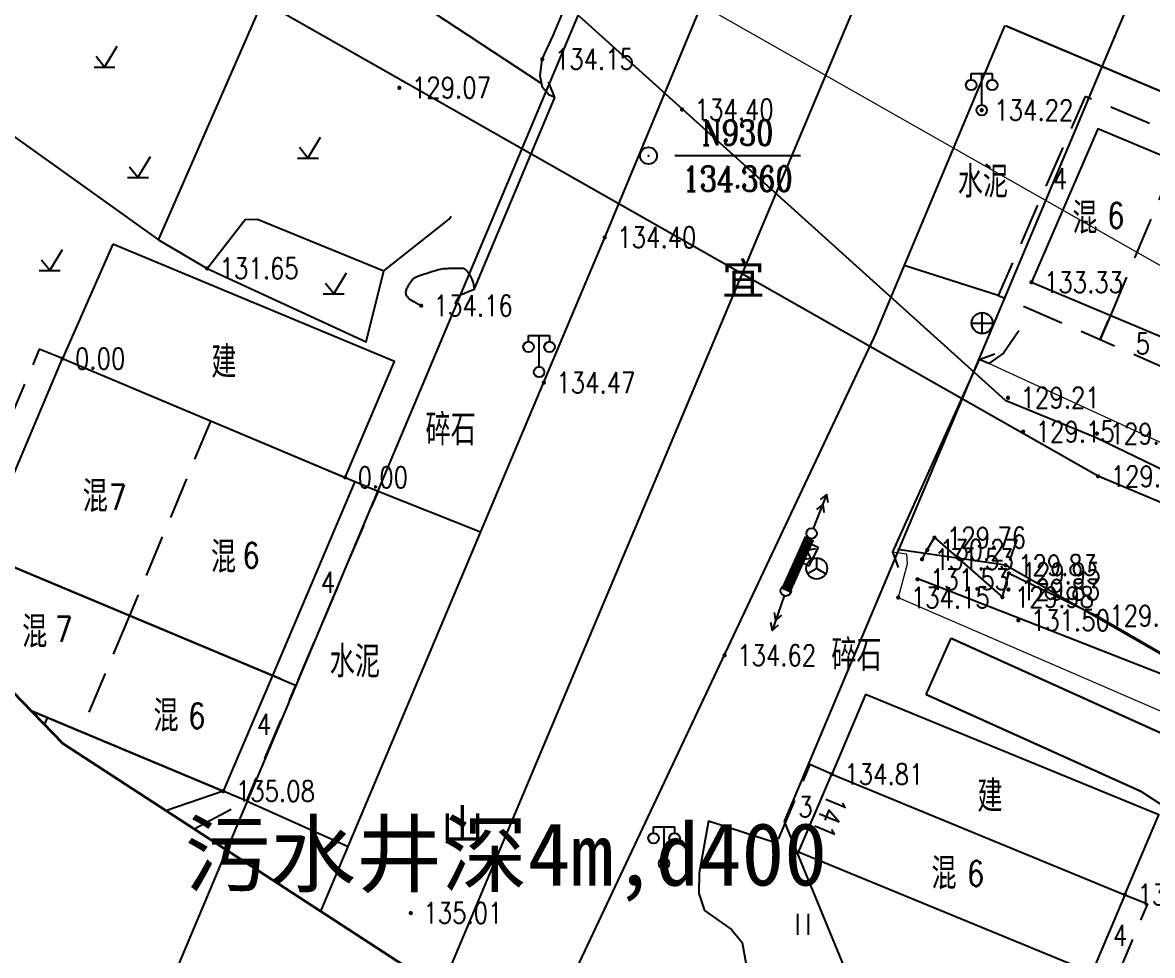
# Model space of a CAD drawing. Extents: x 529262 to 576451, y 2694391 to 2717535.
# Drawn here: x 566176.5 to 566230.4, y 2711334.3 to 2711378.8 of the extents above; entities that cross this region are included whole.
import ezdxf
from ezdxf.enums import TextEntityAlignment as Align
from ezdxf.xclip import XClip

# ---------------------------------------------------------------- set-up
doc = ezdxf.new("R2010")
doc.units = 0
doc.header["$XCLIPFRAME"] = 0
doc.linetypes.add('ACAD_ISO12W100', pattern=[22, 12, -3, 0.5, -3, 0.5, -3])
doc.linetypes.add('X5', pattern=[3, 2, -1])
for name, color, linetype in [('a红线图', 1, 'Continuous'), ('DLDW', 8, 'Continuous'), ('DLSS', 4, 'Continuous'), ('DMTZ', 8, 'Continuous'), ('GCD', 8, 'Continuous'), ('GXYZ', 8, 'Continuous'), ('JMD', 8, 'Continuous'), ('KZD', 8, 'Continuous'), ('PP-COM', 7, 'Continuous'), ('RD-中线', 40, 'Continuous'), ('RD-红线', 7, 'Continuous'), ('ZBTZ', 8, 'Continuous'), ('ZJ', 7, 'Continuous'), ('污水管径标注_W10-', 202, 'Continuous')]:
    doc.layers.add(name, color=color, linetype=linetype)
doc.layers.add('SXSS', color=5, linetype='Continuous', lineweight=0)
doc.layers.add('控制界线1', color=30, linetype='ACAD_ISO12W100', lineweight=35)
doc.layers.add('现状管道深度（物探资料）', color=2, linetype='Continuous', plot=False)
doc.styles.add('HZ', font='rs.shx', dxfattribs={"width": 0.8, "bigfont": 'hztxt.shx'})
doc.styles.add('romanc', font='romanc.shx', dxfattribs={"width": 0.8})
doc.styles.get("Standard").update_dxf_attribs({"font": '', "height": 2.5, "bigfont": 'smfs.shx'})
doc.styles.add('等线体', font='simhei.ttf')
doc.styles.get('Standard').set_extended_font_data('FangSong_GB2312')
doc.linetypes.add('10421', pattern='A,2,[150,AAA.SHX,S=0.5,R=0,X=0,Y=0.5],1e-11', length=2)
doc.linetypes.add('10422', pattern='A,0.75,[150,AAA.SHX,S=0.5,R=0,X=0,Y=0.5],1.5,[177,AAA.SHX,S=1,R=0,X=0,Y=0.4],0.75', length=3)
doc.linetypes.add('1161', pattern='A,0,[149,AAA.SHX,S=0.15,R=0,X=0,Y=0],-1.6', length=1.6)
doc.linetypes.add('732', pattern='A,9,-0.5,[162,AAA.SHX,S=1,R=0,X=0,Y=0],-0.5', length=10)

# ---------------------------------------------------------------- blocks, each defined once
blk = doc.blocks.new('A$C19FD0107')
at = {"layer": 'RD-中线', "color": 8, "linetype": 'Continuous', "flags": 128}
blk.add_lwpolyline([(-4726.19, 17121.075), (-4914.584, 16673.494)], dxfattribs=at)
at = {"layer": 'RD-红线', "color": 8, "linetype": 'Continuous', "flags": 128}
for points in [[(-4748.826, 17098.23), (-4750.754, 17093.65), (-4917.767, 16696.863)], [(-4726.832, 17088.618), (-4728.784, 17083.981), (-4785.157, 16950.052)]]:
    blk.add_lwpolyline(points, dxfattribs=at)
at = {"layer": 'RD-红线', "color": 8}
blk.add_lwpolyline([(-4785.157, 16950.052), (-4775.453, 16926.438, 0.415918)], format="xyb", dxfattribs=at)
blk = doc.blocks.new('GC200')
at = {"linetype": 'Continuous', "const_width": 0.2, "flags": 128}
blk.add_lwpolyline([(-0.1, 0, 1), (0.1, 0, 1)], format="xyb", close=True, dxfattribs=at)
blk = doc.blocks.new('gc097')
at = {"color": 8}
for p, q in [((-1, 2.9), (-1, 3.5)), ((-1, 3.5), (1, 3.5)), ((0, 0.5), (0, 3.5)), ((1, 3.5), (1, 2.9))]:
    blk.add_line(p, q, dxfattribs=at)
for centre in [(-1, 2.4), (1, 2.4), (0, 0)]:
    blk.add_circle(centre, 0.5, dxfattribs=at)
blk = doc.blocks.new('gc123')
at = {"color": 8}
for p, q in [((0, 0), (1.2, 2)), ((-1, 0), (1, 0)), ((0, 0), (-0.8, 1))]:
    blk.add_line(p, q, dxfattribs=at)
blk = doc.blocks.new('gc170')
at = {"color": 8, "linetype": 'Continuous'}
blk.add_circle((0, 0), 0.5, dxfattribs=at)
blk = doc.blocks.new('gc048')
for q in [(-0.87, -0.5), (0, 1), (0.87, -0.5)]:
    blk.add_line((0, 0), q)
blk.add_circle((0, 0), 1)
blk = doc.blocks.new('gc234')
at = {"linetype": 'Continuous'}
for p, q in [((-0.5, 0), (-0.5, 2)), ((-0.5, 2), (0.5, 2)), ((0.35, 1.75), (-0.35, 1.25)), ((-0.35, 1.25), (0.35, 0.75)), ((0.5, 2), (0.5, 0)), ((0.5, 0), (-0.5, 0)), ((0.35, 0.75), (-0.35, 0.25))]:
    blk.add_line(p, q, dxfattribs=at)
blk = doc.blocks.new('gc043')
for p, q in [((-1, 0), (1, 0)), ((0, -1), (0, 1))]:
    blk.add_line(p, q)
blk.add_circle((0, 0), 1)
blk = doc.blocks.new('gc013a')
at = {"linetype": 'Continuous'}
blk.add_line((0.5, 0), (4, 0), dxfattribs=at)
at = {"linetype": 'Continuous', "flags": 128}
for points in [[(2.31, -0.4), (3, 0), (2.31, 0.4)], [(3.31, -0.4), (4, 0), (3.31, 0.4)]]:
    blk.add_lwpolyline(points, dxfattribs=at)
blk = doc.blocks.new('gc121')
at = {"color": 8}
for p, q in [((-0.5, -1), (-0.5, 1)), ((0.5, -1), (0.5, 1))]:
    blk.add_line(p, q, dxfattribs=at)
blk = doc.blocks.new('gc117')
at = {"color": 8}
blk.add_circle((0, 0), 0.8, dxfattribs=at)
blk.add_point((0, 0), dxfattribs=at)

msp = doc.modelspace()

# ---------------------------------------------------------------- linework, layer by layer
at = {"layer": 'a红线图', "color": 8, "linetype": 'Continuous', "lineweight": 0, "flags": 128}
for points in [[(566441.676, 2711327.174), (566433.271, 2711326.085), (566420.02, 2711324.247), (566402.595, 2711321.973), (566385.592, 2711319.638), (566374.971, 2711318.432), (566350.944, 2711321.546), (566331.559, 2711326.901), (566290.284, 2711340.84), (566237.115, 2711364.456), (566231.107, 2711366.982), (566191.487, 2711389.488), (566187.32, 2711391.681), (566183.669, 2711396.907), (566179.755, 2711402.248), (566176.089, 2711407.11), (566173.217, 2711411.291), (566171.802, 2711412.566), (566162.342, 2711421.38), (566150.116, 2711432.906), (566121.749, 2711459.554)], [(566441.676, 2711327.174), (566433.271, 2711326.085), (566420.02, 2711324.247), (566402.595, 2711321.973), (566385.592, 2711319.638), (566374.971, 2711318.432), (566350.944, 2711321.546), (566331.559, 2711326.901), (566290.284, 2711340.84), (566237.115, 2711364.456), (566231.107, 2711366.982), (566191.487, 2711389.488), (566187.32, 2711391.681), (566183.669, 2711396.907), (566179.755, 2711402.248), (566176.089, 2711407.11), (566173.217, 2711411.291), (566171.802, 2711412.566), (566162.342, 2711421.38), (566150.116, 2711432.906), (566121.749, 2711459.554)], [(566610.304, 2711156.366), (566550.359, 2711188.445), (566569.799, 2711252.568), (566569.607, 2711257.235), (566534.769, 2711298.178), (566490.048, 2711309.934), (566487.632, 2711304.43), (566485.732, 2711304.359), (566471.667, 2711301.392), (566439.814, 2711293.156), (566398.395, 2711291.82), (566380.611, 2711292.541), (566369.371, 2711293.398), (566354.467, 2711296.492), (566334.898, 2711300.894), (566329.062, 2711302.94), (566307.729, 2711309.881), (566292.891, 2711316.021), (566275.762, 2711324.076), (566251.375, 2711336.425), (566235.869, 2711345.727), (566223.396, 2711352.879), (566218.243, 2711353.629)], [(566610.304, 2711156.366), (566550.359, 2711188.445), (566569.799, 2711252.568), (566569.607, 2711257.235), (566534.769, 2711298.178), (566490.048, 2711309.934), (566487.632, 2711304.43), (566485.732, 2711304.359), (566471.667, 2711301.392), (566439.814, 2711293.156), (566398.395, 2711291.82), (566380.611, 2711292.541), (566369.371, 2711293.398), (566354.467, 2711296.492), (566334.898, 2711300.894), (566329.062, 2711302.94), (566307.729, 2711309.881), (566292.891, 2711316.021), (566275.762, 2711324.076), (566251.375, 2711336.425), (566235.869, 2711345.727), (566223.396, 2711352.879), (566218.243, 2711353.629)]]:
    msp.add_lwpolyline(points, dxfattribs=at)
at = {"layer": 'DLSS', "linetype": 'Continuous'}
for p, q in [((566201.897, 2711375.183), (566201.594, 2711375.924)), ((566198.049, 2711366.018), (566201.897, 2711375.183)), ((566198.049, 2711366.018), (566197.308, 2711365.715)), ((566222.137, 2711362.68), (566222.885, 2711362.963)), ((566222.137, 2711362.68), (566217.996, 2711353.515)), ((566217.996, 2711353.515), (566218.278, 2711352.767))]:
    msp.add_line(p, q, dxfattribs=at)
at = {"layer": 'DLSS', "linetype": 'Continuous', "const_width": 0.1, "flags": 128}
msp.add_lwpolyline([(566229.515, 2711429.203), (566204.27, 2711368.508), (566190.718, 2711336.364)], dxfattribs=at)
msp.add_lwpolyline([(566229.515, 2711429.203), (566204.27, 2711368.508), (566190.718, 2711336.364)], dxfattribs=at)
at = {"layer": 'DLSS', "linetype": 'Continuous', "elevation": 133.879, "flags": 128}
msp.add_lwpolyline([(566305.789, 2711384.995, 0.1, 0.1, 0), (566302.962, 2711378.091, 0.1, 0.1, 0), (566302.962, 2711378.091, 0.1, 0.1, 0), (566302.962, 2711378.091, 0.1, 0.1, 0), (566302.962, 2711378.091, 0.1, 0.1, 0), (566302.962, 2711378.091, 0.1, 0.1, 0), (566299.632, 2711370.08, 0.1, 0.1, 0), (566293.029, 2711353.475, 0.1, 0.1, 0), (566291.343, 2711349.921, 0.1, 0.1, 0), (566223.392, 2711378.604, 0, 0, 0)], format="xyseb", dxfattribs=at)
at = {"layer": 'DLSS', "linetype": 'Continuous', "flags": 128}
msp.add_lwpolyline([(566201.767, 2711329.176, 0.1, 0.1, 0), (566201.756, 2711329.927, 0.1, 0.1, 0), (566202.344, 2711332.117, 0.1, 0.1, 0), (566202.777, 2711333.326, 0.1, 0.1, 0), (566217.15, 2711363.804, 0.1, 0.1, 0), (566223.361, 2711378.617, 0, 0, 0)], format="xyseb", dxfattribs=at)
at = {"layer": 'DLSS', "linetype": 'Continuous', "const_width": 0.1, "flags": 128}
for points, elevation in [([(566220.796, 2711349.387), (566232.788, 2711343.972), (566238.359, 2711340.105), (566244.014, 2711335.218), (566253.985, 2711328.619), (566261.588, 2711324.519), (566273.621, 2711318.593), (566289.584, 2711312.447), (566304.659, 2711305.955), (566318.507, 2711300.388), (566328.096, 2711297.323), (566350.131, 2711291.262), (566357.457, 2711290.047), (566364.998, 2711289.501)], 131.534), ([(566219.603, 2711346.706), (566229.857, 2711342.083), (566233.208, 2711339.904), (566242.262, 2711332.102), (566260.807, 2711321.009), (566274.395, 2711314.388), (566288.649, 2711309.009), (566303.588, 2711302.56), (566317.418, 2711296.972), (566327.357, 2711293.859), (566349.661, 2711287.781), (566357.339, 2711286.556), (566364.998, 2711286.081)], 134.228)]:
    msp.add_lwpolyline(points, dxfattribs=dict(at, elevation=elevation))
at = {"layer": 'DMTZ', "linetype": '10421', "elevation": 24.551, "flags": 128}
for points in [[(566201.224, 2711375.868), (566187.528, 2711384.886), (566186.338, 2711387.156), (566184.22, 2711395.184), (566149.024, 2711426.554), (566137.5, 2711439.698), (566131.366, 2711448.459), (566109.05, 2711468.046)], [(566219.409, 2711353.158), (566219.66, 2711353.603), (566220, 2711354.189), (566223.243, 2711351.349), (566223.553, 2711352.487), (566227.748, 2711350.461), (566238.16, 2711344.413), (566249.441, 2711337.077), (566257.932, 2711330.164), (566258.042, 2711330.298), (566258.117, 2711330.279), (566259.999, 2711331.142), (566265.081, 2711328.877), (566278.209, 2711322.864), (566294.844, 2711315.012), (566300.296, 2711312.67), (566311.78, 2711308.665), (566324.349, 2711304.604), (566334.183, 2711300.862), (566334.785, 2711300.895), (566342.069, 2711296.685), (566342.715, 2711297.66), (566343.752, 2711298.727), (566356.779, 2711295.878), (566370.98, 2711293.062), (566395.928, 2711290.095), (566369.156, 2711291.627), (566364.335, 2711291.282)]]:
    msp.add_lwpolyline(points, dxfattribs=at)
at = {"layer": 'DMTZ', "linetype": '10422', "flags": 128}
for points in [[(566201.897, 2711375.183), (566201.6, 2711375.309), (566201.308, 2711375.662), (566201.187, 2711376.21), (566201.291, 2711377.01), (566201.811, 2711378.136), (566206.565, 2711389.424)], [(566195.513, 2711365.25), (566195.383, 2711365.313), (566195.268, 2711365.372), (566195.166, 2711365.429), (566195.077, 2711365.483), (566195.003, 2711365.533), (566194.941, 2711365.581), (566194.894, 2711365.626), (566194.86, 2711365.667), (566194.835, 2711365.707), (566194.815, 2711365.747), (566194.801, 2711365.787), (566194.792, 2711365.826), (566194.788, 2711365.866), (566194.788, 2711365.905), (566194.795, 2711365.945), (566194.806, 2711365.984), (566194.82, 2711366.023), (566194.837, 2711366.064), (566194.856, 2711366.106), (566194.876, 2711366.149), (566194.898, 2711366.194), (566194.923, 2711366.239), (566194.949, 2711366.286), (566194.977, 2711366.333), (566195.006, 2711366.379), (566195.035, 2711366.422), (566195.064, 2711366.46), (566195.093, 2711366.495), (566195.122, 2711366.525), (566195.151, 2711366.552), (566195.18, 2711366.574), (566195.208, 2711366.593), (566195.244, 2711366.611), (566195.294, 2711366.633), (566195.357, 2711366.658), (566195.435, 2711366.687), (566195.526, 2711366.719), (566195.631, 2711366.755), (566195.75, 2711366.794), (566195.883, 2711366.836), (566196.017, 2711366.878), (566196.139, 2711366.914), (566196.249, 2711366.946), (566196.347, 2711366.972), (566196.434, 2711366.993), (566196.508, 2711367.008), (566196.571, 2711367.019), (566196.621, 2711367.025), (566196.668, 2711367.027), (566196.719, 2711367.03), (566196.774, 2711367.032), (566196.834, 2711367.035), (566196.898, 2711367.037), (566196.966, 2711367.039), (566197.039, 2711367.041), (566197.115, 2711367.043), (566197.19, 2711367.044), (566197.257, 2711367.045), (566197.316, 2711367.046), (566197.368, 2711367.046), (566197.411, 2711367.046), (566197.446, 2711367.045), (566197.473, 2711367.044), (566197.492, 2711367.043), (566197.507, 2711367.041), (566197.521, 2711367.038), (566197.534, 2711367.035), (566197.546, 2711367.032), (566197.558, 2711367.027), (566197.568, 2711367.023), (566197.578, 2711367.017), (566197.587, 2711367.012), (566197.596, 2711367.005), (566197.604, 2711366.999), (566197.613, 2711366.992), (566197.621, 2711366.985), (566197.629, 2711366.977), (566197.638, 2711366.969), (566197.646, 2711366.961), (566197.654, 2711366.952), (566197.664, 2711366.941), (566197.678, 2711366.924), (566197.695, 2711366.901), (566197.716, 2711366.873), (566197.74, 2711366.839), (566197.769, 2711366.8), (566197.8, 2711366.755), (566197.835, 2711366.705), (566197.871, 2711366.648), (566197.904, 2711366.582), (566197.935, 2711366.509), (566197.963, 2711366.427), (566197.988, 2711366.337), (566198.011, 2711366.239), (566198.031, 2711366.132), (566198.049, 2711366.018)], [(566224.032, 2711364.06), (566223.3, 2711362.993), (566222.599, 2711362.489), (566222.137, 2711362.68), (566222.137, 2711362.68)]]:
    msp.add_lwpolyline(points, dxfattribs=at)
at = {"layer": 'DMTZ', "linetype": '10421', "flags": 128}
for points in [[(566171.467, 2711376.612), (566182.977, 2711368.394)], [(566185.299, 2711367.029), (566187.109, 2711369.358), (566187.709, 2711369.383), (566193.726, 2711366.914)], [(566209.226, 2711340.678), (566208.784, 2711338.185), (566208.756, 2711337.222), (566209.03, 2711336.401), (566210.316, 2711335.505), (566210.835, 2711334.884), (566211.086, 2711333.467), (566210.717, 2711331.063), (566210.755, 2711329.469), (566211.1, 2711327.892), (566214.394, 2711324.248), (566221.74, 2711319.476)]]:
    msp.add_lwpolyline(points, dxfattribs=at)
at = {"layer": 'GXYZ', "linetype": '732', "flags": 128}
for points in [[(566490.048, 2711309.934), (566487.953, 2711312.032), (566480.532, 2711318.315), (566472.905, 2711320.663), (566453.241, 2711319.912), (566438.382, 2711317.31), (566429.977, 2711316.221), (566416.726, 2711314.383), (566399.301, 2711312.109), (566382.298, 2711309.774), (566371.677, 2711308.568), (566347.65, 2711311.683), (566328.264, 2711317.038), (566286.99, 2711330.976), (566233.821, 2711354.592), (566227.813, 2711357.118), (566188.193, 2711379.624), (566184.026, 2711381.817), (566180.375, 2711387.043), (566176.461, 2711392.384), (566172.795, 2711397.246), (566169.923, 2711401.427), (566168.508, 2711402.702), (566159.048, 2711411.516), (566146.822, 2711423.042), (566118.455, 2711449.69), (566109.422, 2711458.344), (566097.51, 2711469.513), (566090.674, 2711475.818), (566090.949, 2711476.965), (566090.92, 2711489.02), (566092.032, 2711494.639)], [(566534.851, 2711298.157), (566490.048, 2711309.934), (566487.632, 2711304.43), (566485.732, 2711304.359), (566471.667, 2711301.392), (566439.814, 2711293.156), (566398.395, 2711291.82), (566380.611, 2711292.541), (566369.371, 2711293.398), (566354.467, 2711296.492), (566334.898, 2711300.894), (566329.062, 2711302.94), (566307.729, 2711309.881), (566292.891, 2711316.021), (566275.762, 2711324.076), (566251.375, 2711336.425), (566235.869, 2711345.727), (566223.396, 2711352.879), (566218.243, 2711353.629)]]:
    msp.add_lwpolyline(points, dxfattribs=at)
at = {"layer": 'GXYZ', "linetype": 'Continuous', "const_width": 0.5, "elevation": 134.636, "flags": 128}
msp.add_lwpolyline([(566214.037, 2711354.161), (566212.91, 2711351.653)], dxfattribs=at)
at = {"layer": 'JMD', "linetype": 'X5', "flags": 128}
for points in [[(566231.48, 2711372.147), (566231.937, 2711373.236), (566227.184, 2711375.231), (566223.043, 2711365.741), (566224.15, 2711365.278), (566224.15, 2711365.278), (566224.15, 2711365.278), (566227.914, 2711363.633), (566228.398, 2711364.789)], [(566228.398, 2711364.789), (566227.914, 2711363.633), (566231.458, 2711362.084), (566231.984, 2711363.287)], [(566178.399, 2711362.725), (566177.293, 2711363.176), (566173.362, 2711353.899), (566174.468, 2711353.448)], [(566185.475, 2711359.769), (566181.592, 2711350.472)], [(566192.344, 2711356.869), (566193.456, 2711356.398), (566189.525, 2711347.151), (566188.421, 2711347.62)], [(566181.592, 2711350.472), (566179.279, 2711344.932)], [(566188.421, 2711347.62), (566189.525, 2711347.151), (566187.178, 2711341.63), (566186.073, 2711342.096)], [(566177.55, 2711345.262), (566177.689, 2711345.596)], [(566215.104, 2711342.906), (566214.052, 2711343.36), (566212.471, 2711339.636), (566213.525, 2711339.188)], [(566229.087, 2711337.157), (566230.163, 2711336.715), (566228.582, 2711332.991), (566227.506, 2711333.433)]]:
    msp.add_lwpolyline(points, dxfattribs=at)
at = {"layer": 'JMD', "linetype": 'Continuous', "flags": 128}
for points, elevation in [([(566235.158, 2711370.606), (566227.803, 2711373.687), (566224.629, 2711366.368), (566231.984, 2711363.287)], 134.19), ([(566215.104, 2711342.906), (566229.087, 2711337.157), (566230.701, 2711340.959), (566216.718, 2711346.708)], 134.811), ([(566215.104, 2711342.906), (566229.087, 2711337.157), (566227.506, 2711333.433), (566213.523, 2711339.182)], 134.811)]:
    msp.add_lwpolyline(points, close=True, dxfattribs=dict(at, elevation=elevation))
at = {"layer": 'JMD', "linetype": 'X5', "flags": 128}
for points, elevation in [([(566231.48, 2711372.147), (566228.398, 2711364.789)], 134.19), ([(566184.68, 2711340.293), (566187.178, 2711341.63), (566186.073, 2711342.096)], 132.6)]:
    msp.add_lwpolyline(points, dxfattribs=dict(at, elevation=elevation))
at = {"layer": 'JMD', "linetype": 'Continuous', "flags": 128}
for points in [[(566180.811, 2711368.191), (566178.399, 2711362.725), (566191.885, 2711357.062), (566194.237, 2711362.582)], [(566178.399, 2711362.725), (566192.344, 2711356.869), (566188.421, 2711347.62), (566174.468, 2711353.448)]]:
    msp.add_lwpolyline(points, close=True, dxfattribs=at)
for points in [[(566172.999, 2711349.963), (566174.468, 2711353.448), (566188.421, 2711347.62), (566186.073, 2711342.096), (566176.913, 2711345.92)], [(566176.913, 2711345.92), (566186.073, 2711342.096), (566186.073, 2711342.096), (566186.073, 2711342.096), (566183.339, 2711341.165)]]:
    msp.add_lwpolyline(points, dxfattribs=at)
at = {"layer": 'KZD', "linetype": 'Continuous'}
msp.add_line((566213.608, 2711372.406, 134.36), (566207.608, 2711372.406, 134.36), dxfattribs=at)
at = {"layer": 'SXSS', "color": 8, "linetype": '10422', "flags": 128}
for points in [[(566364.998, 2711312.084), (566347.766, 2711314.796), (566347.295, 2711315.919), (566344.107, 2711316.47), (566324.035, 2711321.337), (566304.657, 2711326.608), (566297.088, 2711328.71), (566287.392, 2711332.035), (566287.672, 2711333.018), (566274.117, 2711339.054), (566251.845, 2711349.124), (566245.028, 2711352.174), (566222.599, 2711362.489)], [(566218.189, 2711353.842), (566217.996, 2711353.515), (566218.672, 2711353.413), (566218.706, 2711352.93), (566218.271, 2711351.331), (566232.614, 2711345.136), (566234.436, 2711344.186), (566250.213, 2711334.779), (566262.912, 2711327.469), (566280.446, 2711319.206), (566299.793, 2711310.178), (566309.19, 2711306.502), (566318.338, 2711303.7), (566331.995, 2711299.548), (566343.444, 2711296.614), (566364.998, 2711290.95)]]:
    msp.add_lwpolyline(points, dxfattribs=at)
at = {"layer": 'ZBTZ', "linetype": 'Continuous', "const_width": 0.1, "flags": 128}
msp.add_lwpolyline([(566182.977, 2711368.394), (566187.92, 2711379.699)], dxfattribs=at)
at = {"layer": 'ZBTZ', "linetype": '1161', "flags": 128}
for points in [[(566182.977, 2711368.394), (566185.299, 2711367.029), (566192.887, 2711363.524), (566193.726, 2711366.914), (566196.843, 2711369.374), (566196.946, 2711369.529)], [(566223.043, 2711365.741), (566218.558, 2711367.162)], [(566193.456, 2711356.398), (566198.349, 2711354.464)], [(566219.603, 2711346.706), (566220.796, 2711349.387)], [(566187.178, 2711341.63), (566192.023, 2711339.459)], [(566209.226, 2711340.678), (566212.471, 2711339.636)]]:
    msp.add_lwpolyline(points, dxfattribs=at)
at = {"layer": '控制界线1', "color": 252, "linetype": 'Continuous', "flags": 128}
msp.add_lwpolyline([(566606.933, 2711087.702), (566644.711, 2711153.019), (566598.698, 2711283.071), (566496.002, 2711357.662), (566390.249, 2711365.689), (566217.966, 2711433.767), (566135.414, 2711495.399), (566100.815, 2711531.11), (566057.471, 2711541.747), (566041.502, 2711497.298), (566109.581, 2711415.474), (566178.415, 2711344.369), (566249.168, 2711298.339), (566348.438, 2711264.105), (566455.277, 2711261.066), (566502.459, 2711244.312), (566526.428, 2711223.352), (566516.162, 2711173.585), (566513.881, 2711148.132)], close=True, dxfattribs=at)
msp.add_lwpolyline([(566606.933, 2711087.702), (566644.711, 2711153.019), (566598.698, 2711283.071), (566496.002, 2711357.662), (566390.249, 2711365.689), (566217.966, 2711433.767), (566135.414, 2711495.399), (566100.815, 2711531.11), (566057.471, 2711541.747), (566041.502, 2711497.298), (566109.581, 2711415.474), (566178.415, 2711344.369), (566249.168, 2711298.339), (566348.438, 2711264.105), (566455.277, 2711261.066), (566502.459, 2711244.312), (566526.428, 2711223.352), (566516.162, 2711173.585), (566513.881, 2711148.132)], close=True, dxfattribs=at)
msp.add_lwpolyline([(566606.933, 2711087.702), (566644.711, 2711153.019), (566598.698, 2711283.071), (566496.002, 2711357.662), (566390.249, 2711365.689), (566217.966, 2711433.767), (566135.414, 2711495.399), (566100.815, 2711531.11), (566057.471, 2711541.747), (566041.502, 2711497.298), (566109.581, 2711415.474), (566178.415, 2711344.369), (566249.168, 2711298.339), (566348.438, 2711264.105), (566455.277, 2711261.066), (566502.459, 2711244.312), (566526.428, 2711223.352), (566516.162, 2711173.585), (566513.881, 2711148.132)], close=True, dxfattribs=at)
at = {"layer": '污水管径标注_W10-'}
for points in [[(566176.089, 2711407.11), (566179.666, 2711402.295), (566183.669, 2711396.907), (566186.281, 2711393.168), (566191.487, 2711389.488), (566207.979, 2711374.621), (566223.378, 2711360.739), (566227.681, 2711358.979), (566235.353, 2711355.269), (566240.898, 2711352.736), (566259.09, 2711344.427), (566277.283, 2711336.117), (566284.091, 2711333.007), (566291.345, 2711332.469), (566296.572, 2711332.081), (566316.517, 2711330.601)], [(566219.201, 2711352.24), (566224.059, 2711350.344), (566235.869, 2711345.727), (566251.375, 2711336.425), (566254.963, 2711334.608), (566262.377, 2711330.854), (566272.806, 2711325.573), (566275.762, 2711324.076), (566292.891, 2711316.021), (566307.739, 2711309.878), (566329.062, 2711302.94), (566334.898, 2711300.894), (566347.661, 2711298.023), (566355.774, 2711296.221), (566369.371, 2711293.398), (566380.611, 2711292.541), (566387.135, 2711292.276), (566398.395, 2711291.82), (566405.433, 2711292.047), (566427.092, 2711293.194), (566443.272, 2711294.05)]]:
    msp.add_lwpolyline(points, dxfattribs=at)

# ---------------------------------------------------------------- block references
at = {"layer": 'DLDW', "linetype": 'Continuous', "xscale": 0.5, "yscale": 0.5, "zscale": 0.5}
for p in [(566222.256, 2711374.577, 134.219), (566201.137, 2711362.086, 134.465), (566207.1, 2711338.65, 134.776)]:
    msp.add_blockref('gc097', p, dxfattribs=at)
at = {"layer": 'GCD', "linetype": 'Continuous'}
ref = msp.add_blockref('GC200', (566201.291, 2711377.01, 134.153), dxfattribs=dict(at, xscale=0.5, yscale=0.5))
ref.add_attrib('height', '134.15', dxfattribs={"linetype": 'Continuous', "height": 1, "style": 'HZ', "width": 0.8}).set_placement((566201.891, 2711377.01, 134.153), align=Align.MIDDLE_LEFT)
ref = msp.add_blockref('GC200', (566194.473, 2711375.645, 129.069), dxfattribs=dict(at, xscale=0.5, yscale=0.5))
ref.add_attrib('height', '129.07', dxfattribs={"linetype": 'Continuous', "height": 1, "style": 'HZ', "width": 0.8}).set_placement((566195.073, 2711375.645, 129.069), align=Align.MIDDLE_LEFT)
ref = msp.add_blockref('GC200', (566207.961, 2711374.608, 134.4), dxfattribs=dict(at, xscale=0.5, yscale=0.5, zscale=0.5))
ref.add_attrib('height', '134.40', dxfattribs={"linetype": 'Continuous', "height": 1, "style": 'HZ', "width": 0.8}).set_placement((566208.561, 2711374.608, 134.4), align=Align.MIDDLE_LEFT)
at = {"layer": 'GCD'}
ref = msp.add_blockref('GC200', (566222.256, 2711374.577, 134.219), dxfattribs=dict(at, xscale=0.5, yscale=0.5))
ref.add_attrib('height', '134.22', dxfattribs={"linetype": 'Continuous', "height": 1, "style": 'HZ', "width": 0.8}).set_placement((566222.856, 2711374.577, 134.219), align=Align.MIDDLE_LEFT)
at = {"layer": 'GCD', "linetype": 'Continuous'}
ref = msp.add_blockref('GC200', (566204.27, 2711368.508, 134.403), dxfattribs=dict(at, xscale=0.5, yscale=0.5))
ref.add_attrib('height', '134.40', dxfattribs={"linetype": 'Continuous', "height": 1, "style": 'HZ', "width": 0.8}).set_placement((566204.87, 2711368.508, 134.403), align=Align.MIDDLE_LEFT)
ref = msp.add_blockref('GC200', (566185.299, 2711367.029, 131.646), dxfattribs=dict(at, xscale=0.5, yscale=0.5))
ref.add_attrib('height', '131.65', dxfattribs={"linetype": 'Continuous', "height": 1, "style": 'HZ', "width": 0.8}).set_placement((566185.899, 2711367.029, 131.646), align=Align.MIDDLE_LEFT)
ref = msp.add_blockref('GC200', (566224.629, 2711366.368, 133.332), dxfattribs=dict(at, xscale=0.5, yscale=0.5, zscale=0.5))
ref.add_attrib('height', '133.33', dxfattribs={"linetype": 'Continuous', "height": 1, "style": 'HZ', "width": 0.8}).set_placement((566225.229, 2711366.368, 133.332), align=Align.MIDDLE_LEFT)
ref = msp.add_blockref('GC200', (566195.513, 2711365.25, 134.157), dxfattribs=dict(at, xscale=0.5, yscale=0.5))
ref.add_attrib('height', '134.16', dxfattribs={"linetype": 'Continuous', "height": 1, "style": 'HZ', "width": 0.8}).set_placement((566196.113, 2711365.25, 134.157), align=Align.MIDDLE_LEFT)
ref = msp.add_blockref('GC200', (566178.399, 2711362.725), dxfattribs=dict(at, xscale=0.5, yscale=0.5))
ref.add_attrib('height', '0.00', dxfattribs={"linetype": 'Continuous', "height": 1, "style": 'HZ', "width": 0.8}).set_placement((566178.999, 2711362.725), align=Align.MIDDLE_LEFT)
ref = msp.add_blockref('GC200', (566201.364, 2711361.58, 134.465), dxfattribs=dict(at, xscale=0.5, yscale=0.5))
ref.add_attrib('height', '134.47', dxfattribs={"linetype": 'Continuous', "height": 1, "style": 'HZ', "width": 0.8}).set_placement((566201.964, 2711361.58, 134.465), align=Align.MIDDLE_LEFT)
ref = msp.add_blockref('GC200', (566223.514, 2711360.858, 129.21), dxfattribs=dict(at, xscale=0.5, yscale=0.5, zscale=0.5))
ref.add_attrib('height', '129.21', dxfattribs={"linetype": 'Continuous', "height": 1, "style": 'HZ', "width": 0.8}).set_placement((566224.114, 2711360.858, 129.21), align=Align.MIDDLE_LEFT)
ref = msp.add_blockref('GC200', (566224.232, 2711359.247, 129.152), dxfattribs=dict(at, xscale=0.5, yscale=0.5, zscale=0.5))
ref.add_attrib('height', '129.15', dxfattribs={"linetype": 'Continuous', "height": 1, "style": 'HZ', "width": 0.8}).set_placement((566224.832, 2711359.247, 129.152), align=Align.MIDDLE_LEFT)
ref = msp.add_blockref('GC200', (566227.751, 2711359.153, 129.2), dxfattribs=dict(at, xscale=0.5, yscale=0.5, zscale=0.5))
ref.add_attrib('height', '129.20', dxfattribs={"linetype": 'Continuous', "height": 1, "style": 'HZ', "width": 0.8}).set_placement((566228.351, 2711359.153, 129.2), align=Align.MIDDLE_LEFT)
ref = msp.add_blockref('GC200', (566191.885, 2711357.062), dxfattribs=dict(at, xscale=0.5, yscale=0.5))
ref.add_attrib('height', '0.00', dxfattribs={"linetype": 'Continuous', "height": 1, "style": 'HZ', "width": 0.8}).set_placement((566192.485, 2711357.062), align=Align.MIDDLE_LEFT)
at = {"layer": 'GCD', "color": 3, "linetype": 'Continuous'}
ref = msp.add_blockref('GC200', (566227.81, 2711357.114, 129.1), dxfattribs=dict(at, xscale=0.5, yscale=0.5, zscale=0.5))
ref.add_attrib('height', '129.10', dxfattribs={"linetype": 'Continuous', "height": 1, "style": 'HZ', "width": 0.8}).set_placement((566228.41, 2711357.114, 129.1), align=Align.MIDDLE_LEFT)
at = {"layer": 'GCD', "linetype": 'Continuous'}
ref = msp.add_blockref('GC200', (566220, 2711354.189, 129.759), dxfattribs=dict(at, xscale=0.5, yscale=0.5, zscale=0.5))
ref.add_attrib('height', '129.76', dxfattribs={"linetype": 'Continuous', "height": 1, "style": 'HZ', "width": 0.8}).set_placement((566220.6, 2711354.189, 129.759), align=Align.MIDDLE_LEFT)
ref = msp.add_blockref('GC200', (566219.409, 2711353.158, 131.526), dxfattribs=dict(at, xscale=0.5, yscale=0.5, zscale=0.5))
ref.add_attrib('height', '131.53', dxfattribs={"linetype": 'Continuous', "height": 1, "style": 'HZ', "width": 0.8}).set_placement((566220.009, 2711353.158, 131.526), align=Align.MIDDLE_LEFT)
ref = msp.add_blockref('GC200', (566219.66, 2711353.603, 130.269), dxfattribs=dict(at, xscale=0.5, yscale=0.5, zscale=0.5))
ref.add_attrib('height', '130.27', dxfattribs={"linetype": 'Continuous', "height": 1, "style": 'HZ', "width": 0.8}).set_placement((566220.26, 2711353.603, 130.269), align=Align.MIDDLE_LEFT)
at = {"layer": 'GCD', "color": 3, "linetype": 'Continuous'}
ref = msp.add_blockref('GC200', (566223.393, 2711352.875, 129.828), dxfattribs=dict(at, xscale=0.5, yscale=0.5, zscale=0.5))
ref.add_attrib('height', '129.83', dxfattribs={"linetype": 'Continuous', "height": 1, "style": 'HZ', "width": 0.8}).set_placement((566223.993, 2711352.875, 129.828), align=Align.MIDDLE_LEFT)
at = {"layer": 'GCD', "linetype": 'Continuous'}
ref = msp.add_blockref('GC200', (566219.191, 2711352.201, 131.53), dxfattribs=dict(at, xscale=0.5, yscale=0.5, zscale=0.5))
ref.add_attrib('height', '131.53', dxfattribs={"linetype": 'Continuous', "height": 1, "style": 'HZ', "width": 0.8}).set_placement((566219.791, 2711352.201, 131.53), align=Align.MIDDLE_LEFT)
ref = msp.add_blockref('GC200', (566223.553, 2711352.487, 129.947), dxfattribs=dict(at, xscale=0.5, yscale=0.5, zscale=0.5))
ref.add_attrib('height', '129.95', dxfattribs={"linetype": 'Continuous', "height": 1, "style": 'HZ', "width": 0.8}).set_placement((566224.153, 2711352.487, 129.947), align=Align.MIDDLE_LEFT)
at = {"layer": 'GCD', "color": 3, "linetype": 'Continuous'}
ref = msp.add_blockref('GC200', (566223.531, 2711351.711, 129.825), dxfattribs=dict(at, xscale=0.5, yscale=0.5, zscale=0.5))
ref.add_attrib('height', '129.83', dxfattribs={"linetype": 'Continuous', "height": 1, "style": 'HZ', "width": 0.8}).set_placement((566224.131, 2711351.711, 129.825), align=Align.MIDDLE_LEFT)
at = {"layer": 'GCD', "linetype": 'Continuous'}
ref = msp.add_blockref('GC200', (566218.271, 2711351.331, 134.153), dxfattribs=dict(at, xscale=0.5, yscale=0.5, zscale=0.5))
ref.add_attrib('height', '134.15', dxfattribs={"linetype": 'Continuous', "height": 1, "style": 'HZ', "width": 0.8}).set_placement((566218.871, 2711351.331, 134.153), align=Align.MIDDLE_LEFT)
ref = msp.add_blockref('GC200', (566223.243, 2711351.349, 129.979), dxfattribs=dict(at, xscale=0.5, yscale=0.5, zscale=0.5))
ref.add_attrib('height', '129.98', dxfattribs={"linetype": 'Continuous', "height": 1, "style": 'HZ', "width": 0.8}).set_placement((566223.843, 2711351.349, 129.979), align=Align.MIDDLE_LEFT)
ref = msp.add_blockref('GC200', (566224.003, 2711350.248, 131.5), dxfattribs=dict(at, xscale=0.5, yscale=0.5, zscale=0.5))
ref.add_attrib('height', '131.50', dxfattribs={"linetype": 'Continuous', "height": 1, "style": 'HZ', "width": 0.8}).set_placement((566224.603, 2711350.248, 131.5), align=Align.MIDDLE_LEFT)
ref = msp.add_blockref('GC200', (566227.748, 2711350.461, 129.665), dxfattribs=dict(at, xscale=0.5, yscale=0.5, zscale=0.5))
ref.add_attrib('height', '129.67', dxfattribs={"linetype": 'Continuous', "height": 1, "style": 'HZ', "width": 0.8}).set_placement((566228.348, 2711350.461, 129.665), align=Align.MIDDLE_LEFT)
at = {"layer": 'GCD'}
ref = msp.add_blockref('GC200', (566209.987, 2711348.577, 134.615), dxfattribs=dict(at, xscale=0.5, yscale=0.5))
ref.add_attrib('height', '134.62', dxfattribs={"linetype": 'Continuous', "height": 1, "style": 'HZ', "width": 0.8}).set_placement((566210.587, 2711348.577, 134.615), align=Align.MIDDLE_LEFT)
at = {"layer": 'GCD', "linetype": 'Continuous'}
ref = msp.add_blockref('GC200', (566215.104, 2711342.906, 134.811), dxfattribs=dict(at, xscale=0.5, yscale=0.5, zscale=0.5))
ref.add_attrib('height', '134.81', dxfattribs={"linetype": 'Continuous', "height": 1, "style": 'HZ', "width": 0.8}).set_placement((566215.704, 2711342.906, 134.811), align=Align.MIDDLE_LEFT)
ref = msp.add_blockref('GC200', (566186.073, 2711342.096, 135.078), dxfattribs=dict(at, xscale=0.5, yscale=0.5))
ref.add_attrib('height', '135.08', dxfattribs={"linetype": 'Continuous', "height": 1, "style": 'HZ', "width": 0.8}).set_placement((566186.673, 2711342.096, 135.078), align=Align.MIDDLE_LEFT)
ref = msp.add_blockref('GC200', (566229.087, 2711337.157, 132.983), dxfattribs=dict(at, xscale=0.5, yscale=0.5, zscale=0.5))
ref.add_attrib('height', '132.98', dxfattribs={"linetype": 'Continuous', "height": 1, "style": 'HZ', "width": 0.8}).set_placement((566229.687, 2711337.157, 132.983), align=Align.MIDDLE_LEFT)
ref = msp.add_blockref('GC200', (566195.019, 2711336.279, 135.009), dxfattribs=dict(at, xscale=0.5, yscale=0.5))
ref.add_attrib('height', '135.01', dxfattribs={"linetype": 'Continuous', "height": 1, "style": 'HZ', "width": 0.8}).set_placement((566195.619, 2711336.279, 135.009), align=Align.MIDDLE_LEFT)
at = {"layer": 'GXYZ', "linetype": 'Continuous', "xscale": 0.5, "yscale": 0.5, "zscale": 0.5}
for name, p in [('gc043', (566222.276, 2711364.42, 134.437)), ('gc170', (566214.14, 2711354.389, 134.636)), ('gc048', (566214.383, 2711352.715, 134.649)), ('gc170', (566212.91, 2711351.653, 134.615))]:
    msp.add_blockref(name, p, dxfattribs=at)
at = {"layer": 'GXYZ', "linetype": 'Continuous'}
for name, p, xscale, yscale, zscale, rotation in [('gc013a', (566214.14, 2711354.389, 134.636), 0.5000000001366744, 0.5000000001366744, 0.5000000001366744, 68.73546413651216), ('gc234', (566213.785, 2711352.937, 135.119), 0.499999999956137, 0.499999999956137, 0.499999999956137, 333.9796555960576), ('gc013a', (566212.91, 2711351.653, 134.615), 0.4999999999674388, 0.4999999999674388, 0.4999999999674388, 251.1014664058278)]:
    msp.add_blockref(name, p, dxfattribs=dict(at, xscale=xscale, yscale=yscale, zscale=zscale, rotation=rotation))
at = {"layer": 'KZD', "linetype": 'Continuous', "xscale": 0.5, "yscale": 0.5, "zscale": 0.5}
msp.add_blockref('gc117', (566206.358, 2711372.406, 134.36), dxfattribs=at)
at = {"layer": 'PP-COM'}
ref = msp.add_blockref('A$C19FD0107', (570997.993, 2694390.603), dxfattribs=at)
XClip(ref).set_block_clipping_path([(-9366.4383134884, 14428.6043910822), (-3328.4480743363, 17452.7484863754)])
at = {"layer": 'ZBTZ', "linetype": 'Continuous', "xscale": 0.5, "yscale": 0.5, "zscale": 0.5}
for name, p in [('gc123', (566180.405, 2711376.63)), ('gc123', (566182.001, 2711371.366)), ('gc123', (566177.795, 2711366.924)), ('gc121', (566213.738, 2711335.748))]:
    msp.add_blockref(name, p, dxfattribs=at)
at = {"layer": 'ZBTZ', "linetype": 'Continuous', "xscale": 0.5, "yscale": 0.5}
for p in [(566190.108, 2711372.292), (566191.344, 2711365.817)]:
    msp.add_blockref('gc123', p, dxfattribs=at)

# ---------------------------------------------------------------- texts
at = {"layer": 'JMD', "linetype": 'Continuous', "style": 'HZ', "width": 0.8}
for s, height, p in [('混', 1.5, (566227.184, 2711369.497)), ('6', 1.2, (566228.658, 2711369.554)), ('建', 1.5, (566186.103, 2711362.64)), ('混', 1.5, (566179.965, 2711356.221)), ('7', 1.2, (566181.035, 2711356.118)), ('6', 1.2, (566187.397, 2711353.341)), ('混', 1.5, (566177.077, 2711349.758)), ('7', 1.2, (566178.456, 2711349.826)), ('6', 1.2, (566184.811, 2711345.685)), ('建', 1.5, (566222.652, 2711341.932))]:
    msp.add_text(s, height=height, dxfattribs=at).set_placement(p, align=Align.MIDDLE)
for p in [(566186.683, 2711353.262), (566183.942, 2711345.688), (566221.055, 2711338.17)]:
    msp.add_text('混', height=1.5, dxfattribs=at).set_placement(p, align=Align.MIDDLE_RIGHT)
msp.add_text('6', height=1.2, dxfattribs=at).set_placement((566221.555, 2711338.17), align=Align.MIDDLE_LEFT)
at = {"layer": 'KZD', "linetype": 'Continuous', "style": 'romanc', "width": 0.8}
for s, p in [('N930', (566210.608, 2711373.506)), ('134.360', (566210.608, 2711371.306))]:
    msp.add_text(s, height=1.2, dxfattribs=at).set_placement(p, align=Align.MIDDLE)
at = {"layer": 'ZJ', "color": 8, "linetype": 'Continuous', "style": 'HZ', "width": 0.8}
for s, height, p in [('水泥', 1.5, (566222.313, 2711371.234)), ('4', 1, (566225.991, 2711371.311)), ('5', 1, (566229.942, 2711363.441)), ('碎石', 1.5, (566196.922, 2711359.414)), ('碎石', 1.5, (566216.283, 2711348.661)), ('水泥', 1.5, (566192.35, 2711348.344)), ('3', 1, (566213.847, 2711341.348)), ('4', 1, (566228.855, 2711335.216))]:
    msp.add_text(s, height=height, dxfattribs=at).set_placement(p, align=Align.MIDDLE)
at = {"layer": 'ZJ', "color": 8, "linetype": 'Continuous', "style": '等线体'}
for s, p in [('宜', (566210.883, 2711366.604)), ('山', (566197.486, 2711340.508))]:
    msp.add_text(s, height=1.5, dxfattribs=at).set_placement(p, align=Align.MIDDLE)
at = {"layer": 'ZJ', "color": 8, "linetype": 'X5', "style": 'HZ', "width": 0.8}
for p in [(566191.066, 2711352.057), (566188.012, 2711345.284)]:
    msp.add_text('4', height=1, dxfattribs=at).set_placement(p, align=Align.MIDDLE)
at = {"layer": 'ZJ', "color": 8, "linetype": 'Continuous', "style": 'HZ', "width": 0.8}
msp.add_text('141', height=1, rotation=247.4581, dxfattribs=at).set_placement((566215.026, 2711340.905), align=Align.MIDDLE)
at = {"layer": '现状管道深度（物探资料）'}
msp.add_text('污水井深4m,d400', height=3, dxfattribs=at).set_placement((566199.55, 2711339.095), align=Align.MIDDLE_CENTER)

doc.saveas('drawing.dxf')
